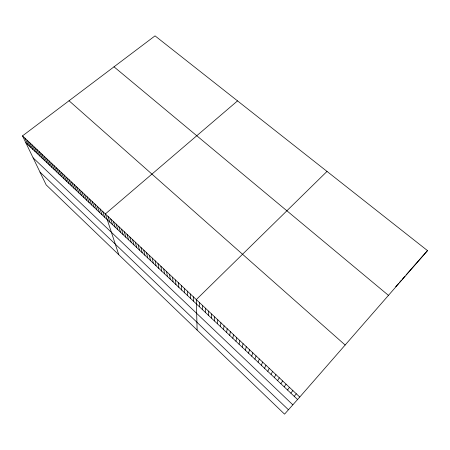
<?xml version="1.0" encoding="UTF-8"?>
<svg xmlns="http://www.w3.org/2000/svg" width="450" height="450" viewBox="0 0 450 450"><rect width="100%" height="100%" fill="white"/><g stroke="black" fill="none" stroke-linecap="round" stroke-linejoin="round"><path stroke-width="0.67" d="M202.371 309.561L202.388 305.319M205.363 312.39L205.442 308.199M208.367 315.225L208.507 311.091M211.382 318.071L211.59 313.988M214.408 320.934L214.684 316.901M217.446 323.803L217.789 319.826M220.5 326.689L220.905 322.768M223.56 329.58L224.038 325.716M226.637 332.488L227.183 328.674M229.725 335.407L230.338 331.65M232.824 338.332L233.505 334.637M235.941 341.274L236.689 337.635M239.068 344.228L239.884 340.644M242.201 347.192L243.096 343.665M245.357 350.173L246.319 346.702M248.518 353.16L249.553 349.751M251.696 356.164L252.804 352.811M254.886 359.173L256.067 355.882M258.086 362.199L259.346 358.971M261.304 365.237L262.637 362.07M264.532 368.291L265.939 365.186M267.778 371.351L269.257 368.308M271.035 374.428L272.588 371.447M274.303 377.516L275.934 374.603M277.588 380.621L279.298 377.764M280.884 383.738L282.673 380.947M284.192 386.865L286.059 384.137M287.516 390.004L289.463 387.343M290.858 393.159L292.882 390.566M294.21 396.326L296.319 393.795M299.762 397.046L427.5 250.616L155.036 35.859L22.5 135.877L46.164 184.888L284.552 414.141L299.762 397.046L22.5 135.877M395.657 286.808L398.666 283.387M399.69 282.223L401.423 280.254M402.126 279.456L405.011 276.176M406.136 274.899L427.5 250.616M327.015 171.416L196.312 299.599L197.111 330.053M237.532 100.884L105.367 213.936L118.778 254.717M114.008 66.825L388.463 295.369M69.03 100.761L345.15 345.015M25.824 142.768L297.574 399.504M33.103 157.838L292.849 404.82M39.994 172.108L288.439 409.77M24.868 138.111L28.159 144.973M27.247 140.349L30.493 147.178M29.633 142.594L32.839 149.394M32.023 144.849L35.196 151.622M34.425 147.111L37.558 153.855M36.838 149.383L39.932 156.094M39.257 151.661L42.311 158.344M41.687 153.951L44.696 160.599M44.123 156.246L47.093 162.861M46.569 158.546L49.5 165.133M49.022 160.864L51.913 167.411M51.486 163.181L54.332 169.701M53.961 165.51L56.762 171.996M56.441 167.85L59.203 174.302M58.928 170.196L61.65 176.614M61.431 172.547L64.108 178.937M63.939 174.909L66.572 181.266M66.459 177.283L69.047 183.606M68.985 179.662L71.533 185.951M71.522 182.053L74.025 188.308M74.064 184.455L76.528 190.671M76.624 186.857L79.037 193.039M79.189 189.276L81.557 195.424M81.759 191.7L84.088 197.809M84.347 194.136L86.625 200.211M86.94 196.577L89.173 202.612M89.544 199.029L91.727 205.031M92.154 201.493L94.292 207.456M94.781 203.963L96.868 209.886M97.414 206.443L99.456 212.333M100.052 208.929L102.049 214.779M102.707 211.427L104.653 217.243M108.045 216.456L109.896 222.193M110.728 218.987L112.528 224.685M113.428 221.524L115.172 227.183M116.134 224.072L117.832 229.691M118.845 226.631L120.493 232.206M121.573 229.202L123.171 234.737M124.312 231.778L125.854 237.274M127.058 234.366L128.554 239.822M129.814 236.964L131.259 242.376M132.587 239.574L133.971 244.941M135.366 242.19L136.699 247.517M138.156 244.817L139.433 250.104M140.957 247.455L142.183 252.697M143.769 250.104L144.939 255.302M146.588 252.765L147.707 257.918M149.422 255.431L150.486 260.539M152.269 258.114L153.276 263.177M155.126 260.803L156.071 265.821M157.989 263.503L158.884 268.476M160.869 266.214L161.708 271.142M163.761 268.937L164.537 273.819M166.657 271.671L167.377 276.502M169.571 274.41L170.235 279.197M172.496 277.166L173.098 281.908M175.433 279.934L175.972 284.625M178.38 282.707L178.864 287.353M181.339 285.497L181.761 290.087M184.309 288.293L184.669 292.838M187.29 291.105L187.594 295.599M190.288 293.923L190.524 298.367M193.292 296.758L193.472 301.151M199.344 302.456L199.395 306.748"/></g></svg>
